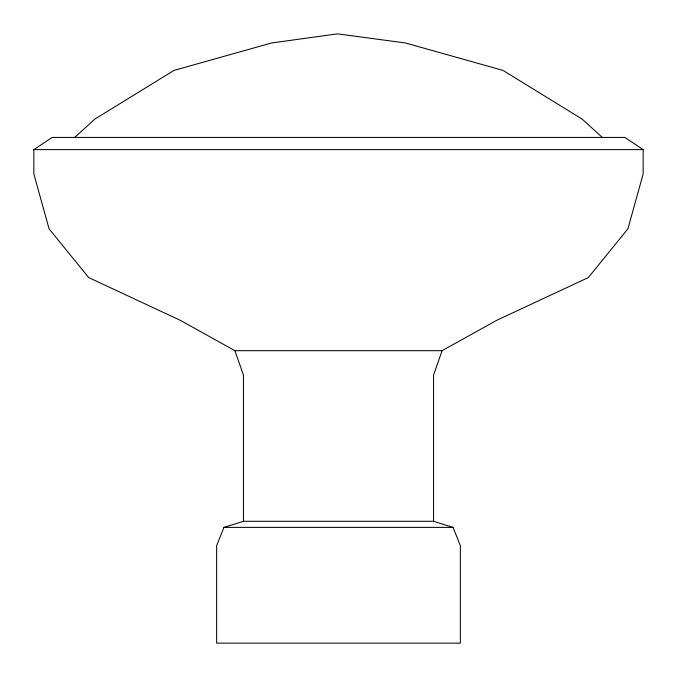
<?xml version="1.0" encoding="UTF-8"?>
<svg xmlns="http://www.w3.org/2000/svg" width="677" height="677" viewBox="0 0 677 677"><rect width="100%" height="100%" fill="white"/><g stroke="black" fill="none" stroke-linecap="round" stroke-linejoin="round"><path stroke-width="1.02" d="M442.081 350.686L234.919 350.686L180.082 320.221L88.687 277.57L49.082 228.826L33.85 173.989L33.85 149.617L52.129 137.431L624.871 137.431L643.15 149.617L643.15 173.989L627.917 228.826L588.313 277.57L496.918 320.221L442.081 350.686L433.551 375.058L433.551 521.29L453.048 527.383L460.36 545.662L460.36 643.15L216.64 643.15L216.64 545.662L223.952 527.383L243.449 521.29L433.551 521.29M74.521 137.575L94.78 119.152L173.989 70.408L271.477 42.989L337.527 33.85L405.523 42.989L503.011 70.408L582.22 119.152L602.479 137.575M33.85 149.617L643.15 149.617M223.952 527.383L453.048 527.383M234.919 350.686L243.449 375.058L243.449 521.29"/></g></svg>
